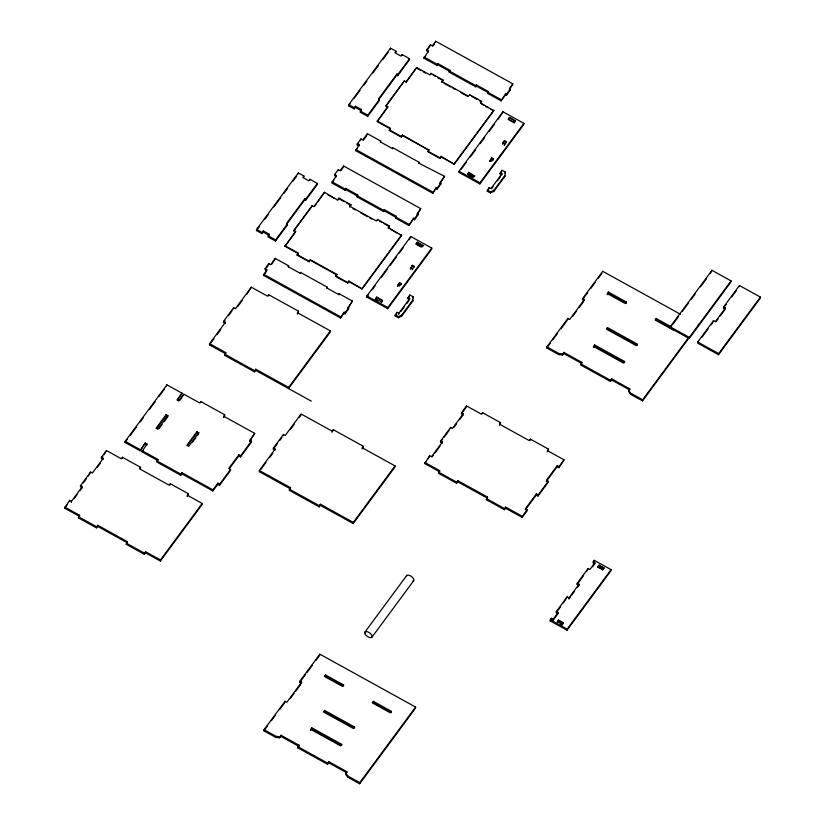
<?xml version="1.0" encoding="UTF-8"?>
<svg xmlns="http://www.w3.org/2000/svg" width="825" height="825" viewBox="0 0 825 825"><rect width="100%" height="100%" fill="white"/><g stroke="black" fill="none" stroke-linecap="round" stroke-linejoin="round"><path stroke-width="1.24" d="M398.722 314.418L398.857 313.304L397.062 312.314L395.103 315.913L398.382 317.728L401.713 316.068L412.675 301.228L413.139 296.804L409.86 294.999L407.901 298.588L409.685 299.578M501.971 173.735L491.009 188.574L489.215 187.584L487.255 191.183L490.535 192.998L493.866 191.338L504.828 176.498L505.292 172.074L502.012 170.27L500.053 173.858L501.847 174.848L501.971 173.735L500.177 172.745M145.478 552.843L160.349 561.062L160.483 559.948L145.602 551.729L144.375 554.328L126.266 544.314L127.483 541.716L97.732 525.278L96.504 527.876L78.385 517.863L79.489 516.378L64.608 508.148L69.661 500.363L71.445 501.353L71.321 502.466M69.537 501.476L69.661 500.363M140.436 468.414L140.559 467.301L122.44 457.287L121.347 458.772L106.466 450.553L101.475 457.308L103.259 458.298L92.379 473.024L90.595 472.034L80.541 485.647L80.417 486.76L82.201 487.74L80.025 490.689M78.385 517.863L79.612 515.264L64.732 507.035M79.489 516.378L79.612 515.264M90.595 472.034L88.316 476.066M103.259 458.298L103.135 459.412L101.351 458.422L101.475 457.308M96.504 527.876L97.732 525.278M106.466 450.553L104.208 454.565M122.317 458.401L122.44 457.287M145.076 444.118L146.86 445.108L146.984 443.994L145.2 443.004L140.147 450.79L125.049 442.448L125.173 441.334L166.908 384.852L182.005 393.195L177.602 400.094M126.266 544.314L127.483 541.716M140.147 450.79L145.2 443.004M142.065 450.667L157.936 459.442L157.812 460.556L141.931 451.78L146.984 443.994M144.375 554.328L145.602 551.729M157.936 459.442L156.75 461.99L180.799 475.282L181.985 472.735L212.963 489.854L212.84 490.957L181.861 473.839M166.784 385.956L166.908 384.852M166 415.79L166.134 414.676L167.918 415.666L167.795 416.78L166 415.79L156.667 428.423M170.187 484.863L170.321 483.749L188.43 493.752L187.213 496.351L188.43 493.752M224.782 414.81L223.596 417.357L224.782 414.81L200.733 401.517L199.671 402.961L183.789 394.185L180.097 400.115M180.799 475.282L181.985 472.735M187.481 445.448L196.814 432.816L196.938 431.702L198.784 432.723L197.227 435.775M200.609 402.631L200.733 401.517M209.581 343.685L225.792 352.646L225.658 353.801L209.457 344.84L209.581 343.685L225.39 322.297L223.606 321.307L233.65 307.694L235.445 308.684L251.316 287.203L267.527 296.165L268.62 294.68L298.588 311.242L297.361 313.871L298.588 311.242M187.337 495.237L202.218 503.467L202.084 504.58L160.349 561.062M225.39 322.297L225.256 323.441L223.472 322.451L223.606 321.307M225.792 352.646L224.565 355.286L254.533 371.848L255.76 369.208L288.647 387.389L288.513 388.534L330.248 332.052L330.382 330.897L297.495 312.727M233.527 308.849L233.65 307.694M217.769 484.296L217.893 483.182L219.687 484.172L219.563 485.286L217.769 484.296L212.84 490.957M263.185 232.114L269.125 235.393L269.259 234.238L263.319 230.959L262.061 233.64L256.462 230.546L256.596 229.391L298.33 172.899L303.92 175.993L303.796 177.148M238.827 454.853L238.703 455.957L240.487 456.947L240.622 455.843L238.827 454.853L228.773 468.456L230.567 469.446L230.443 470.559L219.563 485.286M251.316 287.203L246.654 294.494M262.061 233.64L263.319 230.959M344.046 313.376L344.943 313.871L345.077 312.727L344.18 312.232L340.622 318.017L263.474 275.375L267.032 269.6L265.165 268.568L268.806 263.639L270.672 264.66L275.272 258.442L288.575 265.794L288.441 266.939M269.259 234.238L268.001 236.919L275.498 241.065L287.213 225.225L287.337 224.06L286.45 223.565L304.765 198.773L305.662 199.268L305.528 200.423L304.631 199.928L304.765 198.773M265.165 268.568L265.042 269.713L266.898 270.744M254.533 371.848L255.76 369.208M268.682 264.784L268.806 263.639M254.698 433.362L249.583 441.231L254.698 433.362L223.719 416.243M249.707 440.127L251.501 441.117L251.367 442.221L240.487 456.947M268.496 295.824L268.62 294.68M275.498 241.065L275.632 239.91L287.337 224.06M275.272 258.442L271.858 264.031M259.359 470.477L259.225 471.632L290.328 488.812L290.462 487.668L259.359 470.477L275.168 449.078L273.384 448.099L283.439 434.486L285.223 435.476L301.094 413.995L332.197 431.176L332.062 432.331M348.81 281.583L362.113 288.925L348.872 281.026L347.686 283.099L335.713 276.488L336.899 274.405L310.293 259.7L309.107 261.783L297.134 255.172L298.258 253.646L284.955 246.293L295.608 231.412L293.824 230.433L312.149 205.642L313.923 206.621L324.503 192.297L337.745 200.207L338.931 198.124L350.903 204.744L349.718 206.828L350.903 204.744M298.196 174.065L298.33 172.899M284.955 246.293L295.546 231.969L293.824 230.433M295.546 231.969L295.608 231.412M273.384 448.099L273.25 449.243L275.034 450.233L275.168 449.078M297.134 255.172L298.32 253.089L285.027 245.737M309.736 180.438L309.87 179.273L317.367 183.418L317.233 184.583L305.528 200.423M300.413 273.549L300.548 272.415L327.143 287.11L327.02 288.255M283.305 435.641L283.439 434.486M312.087 206.198L312.149 205.642M309.107 261.783L310.293 259.7M290.462 487.668L289.235 490.298L319.203 506.859L320.43 504.23L353.317 522.4L353.183 523.555L320.296 505.374M324.503 192.297L317.635 202.063M263.907 730.837L264.031 729.723L285.037 701.302L286.822 702.292L301.558 682.337L299.774 681.347L319.863 654.163L415.604 707.077L415.48 708.19L359.648 783.75L347.665 777.129L345.685 774.293L346.912 771.695L328.793 761.681L327.577 764.28L297.815 747.832L299.042 745.233L280.923 735.219L279.696 737.818L275.89 737.457L263.907 730.837L267.661 725.763M420.74 208.612L417.182 214.397L420.74 208.612L343.582 165.98L340.158 170.62L338.291 169.589L334.651 174.518L336.517 175.55L331.784 182.913L345.087 190.266L345.768 188.378L357.741 194.999L357.06 196.886L383.666 211.582L384.337 209.694L396.32 216.315L395.639 218.202L408.932 225.555L413.665 218.182L414.562 218.677L414.428 219.821L413.531 219.326M334.651 174.518L334.527 175.663L336.383 176.694M338.168 170.734L338.291 169.589M275.89 737.457L276.024 736.343L264.031 729.723M355.338 107.384L361.288 110.663L361.412 109.508L355.472 106.229L354.214 108.91L348.624 105.817L348.758 104.662L390.493 48.17L396.082 51.263L395.948 52.418M343.458 167.124L343.582 165.98M279.696 737.818L280.923 735.219M284.914 702.415L285.037 701.302M354.214 108.91L355.472 106.229M345.087 190.266L345.768 188.378M335.713 276.488L336.899 274.405M338.993 294.876L339.116 293.731L352.419 301.084L347.696 308.447L352.419 301.084M436.208 188.647L437.095 189.142L437.229 187.997L436.332 187.502L432.774 193.287L355.627 150.645L359.184 144.87L357.318 143.839L360.968 138.909L362.825 139.93L367.424 133.712L380.727 141.065L380.593 142.209M361.412 109.508L360.154 112.19L367.661 116.335L379.366 100.495L379.5 99.33L378.603 98.835L396.918 74.044L397.815 74.539L397.681 75.694L396.794 75.199L396.918 74.044M359.184 144.87L359.05 146.015L357.194 144.983L357.318 143.839M340.622 318.017L344.18 312.232M360.834 140.054L360.968 138.909M319.203 506.859L320.43 504.23M301.558 682.337L301.434 683.451L299.65 682.461L299.774 681.347L301.558 682.378M357.06 196.886L357.741 194.999M347.686 283.099L348.872 281.026M367.661 116.335L367.785 115.18L379.5 99.33M333.166 430.846L333.29 429.691L363.258 446.253L363.134 447.408M367.29 134.857L367.424 133.712M347.82 307.302L348.717 307.797L348.583 308.942L344.943 313.871M297.815 747.832L299.042 745.233M443.066 80.015L441.87 82.098L443.066 80.015L431.083 73.394L429.959 74.92L416.656 67.567L406.075 81.892L404.302 80.912L385.987 105.703L387.76 106.683L377.118 121.564L390.411 128.917L389.287 130.433L401.259 137.053L402.456 134.97L428.99 150.233L402.394 135.527M311.644 728.918L311.778 727.805L341.746 744.367L341.612 745.48L311.644 728.918L310.509 730.445M390.359 49.335L390.493 48.17M377.871 120.543L387.698 107.24L385.987 105.703M387.698 107.24L387.76 106.683M366.764 297.082L366.888 295.969L410.819 236.507L431.764 248.078L431.64 249.191L387.709 308.653L366.764 297.082L368.28 295.03M325.483 674.912L325.359 676.026L343.478 686.039L343.602 684.925L325.483 674.912L324.39 676.397L342.509 686.41L343.602 684.925M377.448 219.997L377.51 219.44L389.483 226.06L388.297 228.143L389.483 226.06M389.287 130.433L390.483 128.36L377.18 121.007M390.411 128.917L390.483 128.36M324.617 710.428L324.483 711.542L354.451 728.104L354.575 726.99L324.617 710.428L323.483 711.954L353.451 728.516L354.575 726.99M383.666 211.582L384.337 209.694M401.888 55.708L402.022 54.543L409.52 58.688L409.396 59.854L397.681 75.694M378.397 300.826L375.427 299.176L376.613 297.103L382.552 300.382L381.367 302.466L382.491 300.939L376.613 297.103M392.566 148.82L392.7 147.685L419.296 162.381L419.172 163.525M362.031 448.893L363.258 446.253M404.302 80.912L385.914 106.26M327.577 764.28L328.793 761.681M401.259 137.053L402.456 134.97M395.639 218.202L396.32 216.315M387.709 308.653L387.832 307.539L431.764 248.078M406.013 82.448L416.656 67.567M362.113 288.925L401.589 235.496L388.358 227.587M399.548 282.593L397.578 286.192L399.548 282.593L401.332 283.583L401.208 284.697L399.413 283.707M505.694 94.597L501.095 100.825L487.792 93.472L488.472 91.585L476.499 84.965L475.819 86.852L449.213 72.157L449.893 70.269L437.92 63.649L437.24 65.536L423.937 58.183L428.67 50.82L426.803 49.789L430.454 44.859L432.31 45.891L435.744 41.25L512.892 83.882L509.334 89.667L510.232 90.162L506.581 95.092L505.694 94.597L505.818 93.452L506.715 93.947L506.581 95.092M426.803 49.789L426.68 50.933L428.536 51.965M397.062 312.314L395.103 315.913M398.382 317.728L398.506 316.614L401.837 314.954L412.799 300.114L412.675 301.228M408.932 225.555L413.665 218.182M345.685 774.293L346.912 771.695M430.454 44.859L428.134 48.964M347.665 777.129L347.789 776.016L345.819 773.18M401.713 316.068L401.837 314.954M410.819 236.507L409.179 239.673M431.021 73.951L431.083 73.394M435.61 42.395L435.744 41.25M412.335 265.268L410.376 268.868L412.335 265.268L414.129 266.258L414.006 267.372L412.211 266.382M417.306 213.252L418.203 213.747L418.069 214.892L414.428 219.821M412.17 269.858L414.129 266.258M409.86 294.999L407.901 298.588M417.161 242.694L417.223 242.138L423.163 245.427L423.101 245.984L417.161 242.694L416.027 244.221L420.987 246.953M437.24 65.536L437.92 63.649M429.052 149.676L427.866 151.759L439.838 158.369L441.024 156.296L454.266 164.196L440.963 156.853M413.016 297.918L413.139 296.804M362.165 447.738L395.051 465.919L394.917 467.063L353.183 523.555M359.648 783.75L359.782 782.636L415.604 707.077M373.354 701.363L373.23 702.477L391.349 712.491L391.473 711.377L373.354 701.363L372.261 702.848L390.38 712.862L391.473 711.377M432.774 193.287L436.332 187.502M449.213 72.157L449.893 70.269M439.838 158.369L441.024 156.296M437.095 189.142L440.746 184.212L440.87 183.068L439.972 182.572L444.572 176.354L418.749 163.123L419.296 162.381M444.572 176.354L439.849 183.717L440.746 184.212M505.529 508.221L522.204 517.43L522.328 516.316L505.663 507.107L504.436 509.706L486.317 499.692L487.544 497.093L457.793 480.655L456.565 483.254L438.446 473.241L439.55 471.756L424.669 463.537L429.722 455.751L431.506 456.73L442.386 442.004L440.602 441.024L450.656 427.412L452.44 428.402L463.32 413.676L461.536 412.696L466.527 405.931L481.408 414.15L482.501 412.665L500.62 422.678L499.393 425.277M459.04 171.239L458.917 172.353L479.861 183.923L523.793 124.462L523.916 123.348L502.972 111.777L459.04 171.239L479.985 182.81L479.861 183.923M469.6 95.267L469.662 94.71L481.635 101.331L480.449 103.414M429.722 455.751L428.185 458.772M475.819 86.852L476.499 84.965M468.765 172.373L467.579 174.446L468.765 172.373L474.653 176.21L468.703 172.93M442.386 442.004L442.262 443.118L440.478 442.138L440.602 441.024M438.446 473.241L439.673 470.642L424.793 462.423M439.55 471.756L439.673 470.642M487.792 93.472L488.472 91.585M450.532 428.526L450.656 427.412M454.266 164.196L493.752 110.767L480.511 102.857L481.635 101.331M491.7 157.864L489.741 161.463L491.7 157.864L493.494 158.854L493.36 159.968L491.576 158.977M461.536 412.696L461.412 413.81L463.196 414.789L459.566 419.698M463.196 414.789L463.32 413.676M489.215 187.584L487.255 191.183M456.565 483.254L457.793 480.655M490.535 192.998L490.669 191.885L493.989 190.224L504.952 175.385L504.828 176.498M501.095 100.825L505.818 93.452M466.403 407.045L466.527 405.931M493.866 191.338L493.989 190.224M502.972 111.777L498.3 119.037M502.538 144.138L504.498 140.539L506.282 141.529L504.323 145.128L506.282 141.529M510.232 90.162L510.355 89.017L509.458 88.523L512.892 83.882M502.012 170.27L500.053 173.858M514.13 122.77L515.326 120.698L509.376 117.408L515.254 121.254L514.13 122.77L508.19 119.491M505.168 173.188L505.292 172.074M482.377 413.779L482.501 412.665M486.317 499.692L487.544 497.093M504.436 509.706L505.663 507.107M530.248 440.241L530.372 439.127L548.491 449.14L547.264 451.739M536.343 493.938L525.463 508.664L525.339 509.778L536.219 495.052L536.343 493.938L538.137 494.928L538.013 496.042L536.219 495.052M525.463 508.664L527.257 509.644L527.134 510.757L522.204 517.43M563.661 353.482L581.78 363.495L581.903 362.381L563.795 352.368L562.567 354.967L558.762 354.606L546.779 347.985L546.903 346.871L567.899 318.45L569.683 319.43L584.43 299.485L584.296 300.599L582.512 299.609L582.646 298.495L602.724 271.312L680.45 314.263M558.762 354.606L558.886 353.492L546.903 346.871M557.277 465.599L557.153 466.713L558.938 467.703L559.072 466.589L557.277 465.599L546.398 480.325L548.192 481.315L548.058 482.429L538.013 496.042M562.567 354.967L563.795 352.368M567.775 319.564L567.899 318.45M548.491 449.14L547.398 450.625L564.063 459.834L558.938 467.703M592.628 566.785L594.773 563.887L592.979 562.898L594.206 560.299L611.088 569.632L610.964 570.745L567.033 630.207L550.151 620.874L551.368 618.276L553.163 619.255L553.039 620.369L557.958 613.707L558.092 612.593L556.298 611.603L567.177 596.877L568.972 597.867L568.837 598.981L570.281 597.032M551.368 618.276L550.151 620.874M581.903 362.381L580.687 364.98L610.438 381.428L611.665 378.83L629.784 388.843L629.65 389.957L611.531 379.943M556.298 611.603L556.174 612.717L557.958 613.707M558.546 620.091L557.36 622.174L558.546 620.091L563.341 622.741L562.145 624.814L560.227 623.762M594.516 346.057L594.639 344.943L624.607 361.505L624.484 362.618L594.516 346.057L593.381 347.593M567.177 596.877L563.423 602.9M567.033 630.207L567.157 629.093L611.088 569.632M607.128 294.659L608.355 292.06L626.474 302.074L626.34 303.188L608.221 293.174L608.355 292.06M577.459 587.317L578.892 585.368L577.108 584.378L577.232 583.265L588.112 568.549L589.906 569.528L594.897 562.774L593.103 561.784M607.478 327.566L606.344 329.103L636.312 345.665L637.447 344.128L607.478 327.566L607.355 328.68L637.323 345.242M578.892 585.368L579.026 584.255L577.232 583.265M588.112 568.549L586.534 571.622M610.438 381.428L611.665 378.83M594.072 561.413L594.206 560.299M594.773 563.887L594.897 562.774M599.156 565.125L597.96 567.208L599.156 565.125L603.941 567.775L602.755 569.858L598.919 567.734M602.755 569.858L603.941 567.775M629.784 388.843L628.557 391.442L630.537 394.278L642.52 400.898L731.063 280.882L711.965 270.332L670.23 326.824L670.106 327.938L689.205 338.487L730.94 281.995L731.063 280.882M630.537 394.278L630.661 393.164L628.681 390.328M642.52 400.898L642.644 399.785L688.535 337.683M671.148 326.762L656.226 318.512L656.102 319.626L672.086 328.463M689.205 338.487L689.329 337.373L670.23 326.824M698.342 325.339L698.476 324.225M725.423 308.024L715.368 321.637L713.522 320.605L697.713 342.004L697.589 343.118L718.534 354.698L760.268 298.207L760.392 297.093L739.447 285.522L723.577 307.003L723.442 308.117L725.299 309.138L725.423 308.024L723.577 307.003M711.965 270.332L710.325 273.498M713.388 321.719L713.522 320.605M718.534 354.698L718.658 353.585L760.392 297.093M739.324 286.636L739.447 285.522M256.462 230.546L259.504 226.442M264.815 219.254L268.61 214.118M273.921 206.92L280.748 197.68M283.779 193.576L287.574 188.44M292.885 181.252L296.68 176.117M348.624 105.817L350.14 103.764M353.935 98.629L359.999 90.41M363.794 85.274L366.836 81.17M372.9 72.951L378.211 65.763M382.769 59.596L388.08 52.408M303.92 175.993L302.796 177.519L308.746 180.799L309.87 179.273M396.082 51.263L394.948 52.79L400.898 56.069L402.022 54.543M64.608 508.148L67.423 504.343M83.294 482.873L86.161 478.985M101.351 458.422L102.774 456.493M71.445 501.353L82.325 486.626L80.541 485.647M74.219 498.537L77.127 494.618M97.329 467.259L100.237 463.341M125.049 442.448L127.318 439.364M130.36 435.26L136.424 427.041M140.219 421.905L143.261 417.801M149.325 409.582L155.399 401.363M159.194 396.227L164.505 389.039M304.631 199.928L286.316 224.73L287.213 225.225M379.232 98.959L396.794 75.199M305.662 199.268L317.367 183.418M397.815 74.539L409.52 58.688M223.472 322.451L224.905 320.512M228.494 315.655L232.083 310.788M209.457 344.84L213.974 338.724M216.985 334.651L220.739 329.557M237.579 306.766L242.117 300.63M266.496 267.733L267.95 265.763M357.194 144.983L358.648 143.003M293.762 230.99L311.324 207.23M263.474 275.375L266.217 271.662M314.614 206.157L316.13 204.105M332.444 182.026L333.754 180.252M340.715 170.837L342.767 168.053M355.627 150.645L356.998 148.789M363.351 140.188L366.64 135.743M423.937 58.183L425.257 56.409M432.867 46.107L434.239 44.251M166.134 414.676L156.08 428.278L157.864 429.268L167.918 415.666M182.005 393.195L177.014 399.95L178.798 400.94L183.789 394.185M141.931 451.78L143.344 449.873M159.173 428.433L162.051 424.545M164.206 421.637L167.073 417.749M288.575 265.794L288.018 266.537L299.991 273.157L300.548 272.415M380.727 141.065L380.181 141.807L392.153 148.428L392.7 147.685M337.807 199.65L338.931 198.124M140.559 467.301L139.466 468.786L169.218 485.234L170.321 483.749M196.938 431.702L186.883 445.304L188.739 446.325L198.784 432.723M192.194 442.582L195.793 437.724M327.143 287.11L326.597 287.853L338.57 294.473L339.116 293.731M377.51 219.44L376.386 220.966L349.779 206.271M469.662 94.71L468.538 96.236L441.932 81.541M160.483 559.948L202.218 503.467M212.963 489.854L217.893 483.182M288.647 387.389L330.382 330.897M362.175 288.368L401.651 234.939M454.327 163.639L493.814 110.21M229.371 468.59L238.703 455.957M345.077 312.727L348.717 307.797M414.562 218.677L418.203 213.747M437.229 187.997L440.87 183.068M506.715 93.947L510.355 89.017M219.687 484.172L230.567 469.446M240.622 455.843L251.501 441.117M372.065 289.905L375.097 285.801M381.15 277.602L387.214 269.404M390.246 265.299L396.299 257.101M399.331 252.997L403.116 247.871M461.185 169.269L466.496 162.092M470.281 156.967L475.582 149.799M480.129 143.643L484.667 137.497M489.215 131.34L494.515 124.173M417.223 242.138L416.099 243.664L422.039 246.943L423.163 245.427M509.376 117.408L508.252 118.934L514.192 122.213M375.427 299.176L376.551 297.66M474.715 175.653L473.591 177.179L467.641 173.889M274.684 447.305L277.561 443.417M279.716 440.498L281.872 437.58M260.731 469.59L266.001 462.454M269.765 457.359L272.776 453.286M290.379 429.464L294.154 424.349M299.454 417.192L300.96 415.14M504.498 140.539L502.662 143.024L504.446 144.014M401.332 283.583L399.496 286.058L397.712 285.079M493.494 158.854L491.659 161.329L489.864 160.349M479.985 182.81L523.916 123.348M398.857 313.304L409.819 298.464L408.024 297.474M400.919 311.448L404.57 306.508M406.766 303.538L408.952 300.568M491.618 188.698L493.072 186.718M497.454 180.788L500.383 176.828M332.197 431.176L333.29 429.691M353.317 522.4L395.051 465.919M424.669 463.537L426.071 461.629M440.478 442.138L442.633 439.22M444.067 437.281L449.089 430.475M462.835 411.871L465.692 408.014M432.104 456.864L433.558 454.905M435.002 452.935L440.086 446.067M453.76 427.556L456.668 423.627M271.404 720.689L275.158 715.615M279.654 709.521L284.161 703.426M299.65 682.461L305.601 674.407M307.086 672.396L312.293 665.352M316.016 660.309L319.739 655.277M546.779 347.985L550.523 342.911M552.771 339.869L557.277 333.774M561.021 328.701L567.023 320.574M582.512 299.609L587.72 292.566M590.7 288.533L595.165 282.49M598.135 278.468L601.858 273.436M290.379 698.414L294.061 693.423M295.536 691.433L300.692 684.451M572.509 316.563L576.19 311.572M579.14 307.581L583.564 301.599M500.62 422.678L499.527 424.163L529.279 440.612L530.372 439.127M364.949 632.043L406.673 575.561M371.951 637.189L413.686 580.697M311.778 727.805L310.643 729.331L340.612 745.893L341.746 744.367M594.639 344.943L593.505 346.479L623.473 363.041L624.607 361.505M626.474 302.074L625.371 303.559L607.252 293.545M656.226 318.512L655.122 319.997L673.241 330.01M546.274 481.439L557.153 466.713M522.328 516.316L527.257 509.644M538.137 494.928L548.192 481.315M559.072 466.589L564.063 459.834M672.385 324.854L678.449 316.635M682.244 311.499L688.318 303.28M691.35 299.176L695.145 294.04M700.456 286.853L706.53 278.633M702.106 337.002L708.128 328.855M711.129 324.782L712.635 322.74M723.442 308.117L726.464 304.023M731.765 296.866L736.292 290.73M715.956 321.771L718.111 318.863M720.266 315.944L724.577 310.107M556.896 611.727L560.526 606.829M577.108 584.378L583.636 575.551M553.163 619.255L558.092 612.593M568.972 597.867L579.026 584.255M571.715 595.093L574.592 591.205M562.145 624.814L563.269 623.298L558.484 620.648M558.886 353.492L562.691 353.853M276.024 736.343L279.83 736.704M424.071 57.038L437.374 64.391M449.347 71.012L475.942 85.707M487.926 92.328L501.218 99.681M437.786 64.793L449.769 71.414M476.365 86.109L488.338 92.73M433.197 75.157L435.373 76.354M437.559 77.56L442.994 80.572M471.776 96.473L477.221 99.485M479.397 100.681L481.573 101.888M416.594 68.124L421.028 70.579M423.246 71.796L425.463 73.023M444.087 83.315L450.739 86.996M452.956 88.213L455.173 89.44M460.711 92.503L467.363 96.185M481.552 104.022L483.77 105.249M485.987 106.477L488.204 107.704M490.421 108.921L493.752 110.767M504.364 141.653L506.158 142.642M378.469 100L379.366 100.495M348.758 104.662L354.348 107.745M360.288 111.035L367.785 115.18M389.348 129.876L401.332 136.496M427.927 151.202L439.9 157.812M468.569 175.003L472.529 177.189M487.379 190.07L490.669 191.885M355.761 149.5L432.908 192.142M697.713 342.004L718.658 353.585M582.646 298.495L584.42 299.516M331.918 181.768L345.221 189.121M357.194 195.742L383.79 210.437M395.763 217.057L409.066 224.41M345.634 189.523L357.607 196.144M384.213 210.839L396.186 217.46M338.869 198.681L344.314 201.692M346.49 202.888L350.842 205.301M379.624 221.203L381.8 222.41M383.976 223.606L389.421 226.617M327.762 194.69L334.414 198.371M353.038 208.663L355.255 209.89M360.803 212.953L367.455 216.624M369.672 217.852L371.889 219.068M390.514 229.371L397.155 233.042M399.372 234.269L401.589 235.496M410.51 267.754L412.294 268.744M580.81 363.866L610.562 380.315M630.661 393.164L642.644 399.785M256.596 229.391L262.185 232.475M268.135 235.764L275.632 239.91M310.231 260.257L336.837 274.962M297.196 254.616L309.169 261.226M335.775 275.932L347.748 282.542M375.488 298.619L381.428 301.909M366.888 295.969L387.832 307.539M395.227 314.799L398.506 316.614M263.598 274.23L340.756 316.872M457.658 481.769L487.42 498.207M255.626 370.363L311.314 401.136M438.57 472.127L456.689 482.14M486.451 498.578L504.56 508.592M224.699 354.131L254.667 370.693M599.084 565.682L603.879 568.332M598.022 566.651L602.817 569.302M557.422 621.617L562.207 624.257M550.275 619.761L567.157 629.093M196.814 432.816L198.66 433.837M289.369 489.153L319.337 505.715M125.173 441.334L140.271 449.677M156.884 460.876L180.933 474.169M97.608 526.381L127.359 542.829M78.519 516.749L96.638 526.763M126.39 543.201L144.509 553.214M280.799 736.333L298.918 746.347M328.67 762.795L346.789 772.808M297.949 746.718L327.7 763.166M347.789 776.016L359.782 782.636M406.488 576.087A4.352 2.083 36.5 0 1 411.84 576.788A4.352 2.083 36.5 0 1 412.613 581.202M365.114 633.992A4.352 2.083 36.5 0 0 371.518 637.539A4.352 2.083 36.5 0 0 368.713 632.311A4.352 2.083 36.5 0 0 365.114 633.992"/></g></svg>
